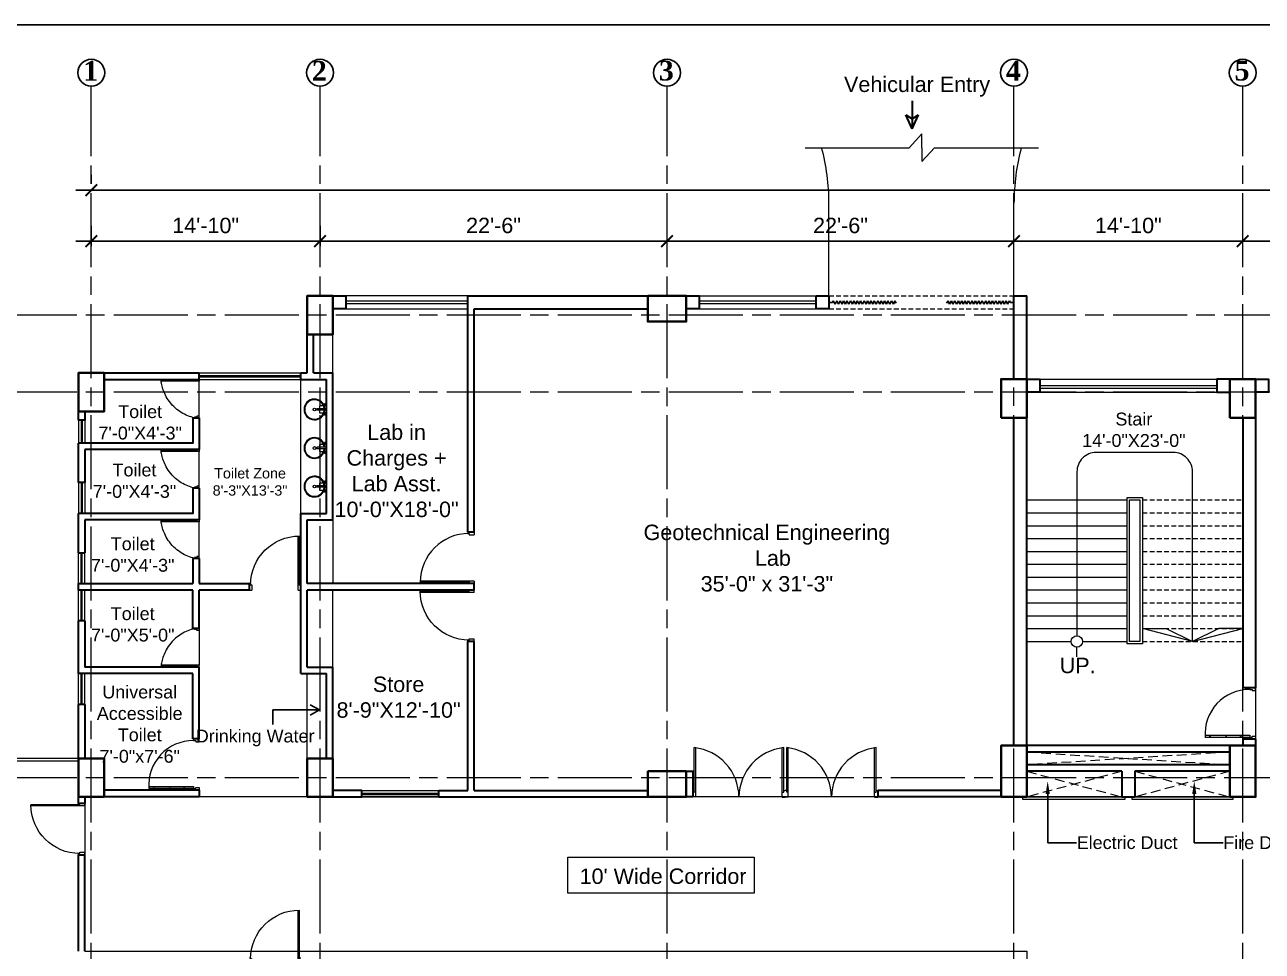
# Model space of a CAD drawing. Header units: inches. Extents: x -12 to 20935469, y -1604 to 24729220.
# Drawn here: x 20824002 to 20824965, y 24724026 to 24724746 of the extents above; entities that cross this region are included whole.
import ezdxf
from ezdxf import colors
from ezdxf.entities.mleader import LeaderData, LeaderLine
from ezdxf.math import Vec2, Vec3

# ---------------------------------------------------------------- set-up
doc = ezdxf.new("R2010")
doc.units = ezdxf.units.IN
doc.header["$LTSCALE"] = 0.03
doc.header["$MEASUREMENT"] = 0
doc.header["$PDMODE"] = 32
doc.header["$PDSIZE"] = 15
doc.linetypes.add('ACAD_ISO08W100', pattern=[36, 24, -3, 6, -3])
doc.linetypes.add('DASHED2', pattern=[0.375, 0.25, -0.125])
for name, color, linetype, lineweight in [('column', 1, 'Continuous', 40), ('Dim Line', 252, 'Continuous', 13), ('Door', 7, 'Continuous', 18), ('Dot', 253, 'Continuous', 0), ('Glass Line', 252, 'Continuous', 9), ('Grid Line', 252, 'Continuous', 18), ('Hatch', 253, 'Continuous', 15), ('Main Wall', 7, 'Continuous', 30), ('RAIL', 23, 'Continuous', 13), ('STAIR', 46, 'Continuous', 15), ('TOILET FIXTURE', 142, 'Continuous', 5), ('WALL', 7, 'Continuous', 30), ('wind.', 150, 'Continuous', 20)]:
    doc.layers.add(name, color=color, linetype=linetype, lineweight=lineweight)
doc.layers.add('TEXT', color=7, linetype='Continuous')
doc.styles.add('2', font='swisscl.ttf')
doc.styles.add('RomanS', font='arial.ttf', dxfattribs={"height": 12})
doc.styles.get("Standard").update_dxf_attribs({"font": 'timesbd.ttf'})
doc.dimstyles.new('Aec_Arch_I', dxfattribs={"dimscale": 96, "dimtxt": 12, "dimasz": 0.09375, "dimexe": 0.125, "dimexo": 0.125, "dimgap": 0.0625, "dimtad": 1, "dimdec": 0, "dimzin": 3, "dimdsep": 46, "dimlunit": 4, "dimtxsty": 'RomanS', "dimblk1": 'ARCHTICK', "dimblk2": 'ARCHTICK', "dimsah": 1, "dimcen": 0.09375, "dimdle": 0.125, "dimadec": 0, "dimazin": 0, "dimtfac": 0.75, "dimtdec": 0, "dimtmove": 2, "dimatfit": 3, "dimldrblk": 'ARCHTICK', "dimfxl": 1, "dimfrac": 1, "dimtolj": 1, "dimtzin": 0, "dimarcsym": 0})

# ---------------------------------------------------------------- blocks, each defined once
blk = doc.blocks.new('$D40')
at = {"layer": 'Door'}
for p, q in [((1, 4), (1, 42)), ((2, 0), (2, 41.99)), ((1, 5), (0, 5)), ((2, 0), (0, 0)), ((2, 4), (1, 4)), ((39, 4), (38, 4)), ((38, 4), (38, 0)), ((40, 0), (38, 0)), ((40, 5), (38.99, 5)), ((39, 5), (39, 4))]:
    blk.add_line(p, q, dxfattribs=at)
blk.add_arc((1, 4), 38, 0, 90, dxfattribs=at)
blk = doc.blocks.new('Door_45')
at = {"layer": 'Door'}
for p, q in [((1.5, 5), (1.5, 44)), ((3.5, 44), (3.5, 5)), ((1.5, 40), (2.2, 40)), ((2.2, 40), (2.2, 39.5)), ((2.2, 39.5), (2.7, 39.5)), ((2.7, 39.5), (2.7, 40)), ((2.7, 40), (3.5, 40)), ((1.5, 25.8), (2.2, 25.8)), ((2.2, 25.8), (2.2, 25.3)), ((2.2, 25.3), (2.7, 25.3)), ((2.7, 25.8), (3.5, 25.8)), ((2.7, 25.3), (2.7, 25.8)), ((1.5, 12.6), (2.2, 12.6)), ((2.2, 12.6), (2.2, 13.1)), ((2.2, 13.1), (2.7, 13.1)), ((2.7, 13.1), (2.7, 12.6)), ((2.7, 12.6), (3.5, 12.6)), ((0, 0), (0, 5)), ((0, 5), (1.5, 5)), ((3.5, 5), (1.5, 5)), ((1.5, 5), (1.5, 3)), ((1.5, 3), (2.5, 3)), ((2.5, 3), (2.5, 0)), ((42.5, 3), (42.5, 0)), ((43.5, 3), (42.5, 3)), ((45, 5), (43.5, 5)), ((43.5, 5), (43.5, 3)), ((45, 0), (45, 5)), ((2.5, 0), (0, 0)), ((42.5, 0), (45, 0))]:
    blk.add_line(p, q, dxfattribs=at)
blk.add_arc((4.7, 5.3), 38.8, 359.6233, 94.6685, dxfattribs=at)
blk = doc.blocks.new('sssss-flat-876')
at = {"layer": 'Door', "linetype": 'Continuous', "ltscale": 3}
blk.add_line((3666.52, 84027.2), (3666.52, 84055.74), dxfattribs=at)
at = {"layer": 'Door', "linetype": 'Continuous', "ltscale": 3, "extrusion": (-7.21527e-09, -3.35624e-18, 1), "elevation": 0}
for points in [[(3666.52, 84057.2), (3666.52, 84055.74), (3668.35, 84055.74), (3668.35, 84056.47), (3670.18, 84056.47), (3670.18, 84057.2)], [(3668.35, 84055.74), (3696.16, 84055.74), (3696.16, 84056.47), (3668.35, 84056.47)]]:
    blk.add_lwpolyline(points, close=True, dxfattribs=at)
at = {"layer": 'Door', "linetype": 'Continuous', "ltscale": 3, "flags": 128}
blk.add_lwpolyline([(3670.18, 84027.2, 0.04096), (3675.47, 84028.9, 0.082496), (3684.93, 84034.78, 0.052187), (3689.72, 84039.97, 0.043988), (3692.86, 84045.05, 0.036571), (3694.75, 84049.63, 0.034751), (3695.92, 84054.2, 0.011435), (3696.16, 84055.74)], format="xyb", dxfattribs=at)
at = {"layer": 'Door', "linetype": 'Continuous', "ltscale": 3}
blk.add_lwpolyline([(3666.52, 84027.2), (3666.52, 84028.66), (3668.35, 84028.66), (3668.35, 84027.93), (3670.18, 84027.93), (3670.18, 84027.2)], close=True, dxfattribs=at)
blk = doc.blocks.new('7-flat-72')
at = {"layer": 'Glass Line', "color": 8, "ltscale": 20}
for p, q in [((-64478.71, 376960.49), (-64480.33, 376960.49)), ((-64480.33, 376959.52), (-64480.33, 376960.49)), ((-64480.28, 376959.52), (-64480.28, 376960.49)), ((-64480.15, 376959.52), (-64480.15, 376960.49)), ((-64479.92, 376959.52), (-64479.92, 376960.49)), ((-64479.52, 376959.52), (-64479.52, 376960.49)), ((-64479.13, 376959.52), (-64479.13, 376960.49)), ((-64478.9, 376959.52), (-64478.9, 376960.49)), ((-64478.77, 376959.52), (-64478.77, 376960.49)), ((-64478.71, 376959.52), (-64478.71, 376960.49)), ((-64476.55, 376959.41), (-64476.55, 376966.61)), ((-64475.47, 376966.61), (-64476.55, 376966.61)), ((-64475.47, 376959.41), (-64475.47, 376966.61)), ((-64473.31, 376960.49), (-64471.69, 376960.49)), ((-64473.31, 376959.52), (-64473.31, 376960.49)), ((-64473.26, 376959.52), (-64473.26, 376960.49)), ((-64473.13, 376959.52), (-64473.13, 376960.49)), ((-64472.9, 376959.52), (-64472.9, 376960.49)), ((-64472.5, 376959.52), (-64472.5, 376960.49)), ((-64472.11, 376959.52), (-64472.11, 376960.49)), ((-64471.88, 376959.52), (-64471.88, 376960.49)), ((-64471.75, 376959.52), (-64471.75, 376960.49)), ((-64471.69, 376959.52), (-64471.69, 376960.49)), ((-64478.71, 376959.52), (-64480.33, 376959.52)), ((-64480.33, 376959.05), (-64480.33, 376959.41)), ((-64478.71, 376959.41), (-64480.33, 376959.41)), ((-64478.71, 376959.05), (-64480.33, 376959.05)), ((-64480.15, 376959.41), (-64480.15, 376959.52)), ((-64478.89, 376959.41), (-64478.89, 376959.52)), ((-64478.71, 376959.05), (-64478.71, 376959.41)), ((-64475.11, 376959.41), (-64476.91, 376959.41)), ((-64476.91, 376959.05), (-64476.91, 376959.41)), ((-64475.11, 376959.05), (-64476.91, 376959.05)), ((-64475.11, 376959.05), (-64475.11, 376959.41)), ((-64473.31, 376959.52), (-64471.69, 376959.52)), ((-64473.31, 376959.05), (-64473.31, 376959.41)), ((-64473.31, 376959.41), (-64471.69, 376959.41)), ((-64473.31, 376959.05), (-64471.69, 376959.05)), ((-64473.13, 376959.41), (-64473.13, 376959.52)), ((-64471.87, 376959.41), (-64471.87, 376959.52)), ((-64471.69, 376959.05), (-64471.69, 376959.41))]:
    blk.add_line(p, q, dxfattribs=at)
blk.add_circle((-64476.02, 376968.4, 0), 1.08, dxfattribs=at)
for radius, start, end in [(8.1, 273.83345, 266.18834), (7.55, 274.11503, 265.90676)]:
    blk.add_arc((-64476.02, 376968.4, 0), radius, start, end, dxfattribs=at)
blk = doc.blocks.new('SFSFSFS-flat-72')
at = {"layer": 'TOILET FIXTURE', "ltscale": 0.2}
blk.add_lwpolyline([(-3918.47, -3608.1), (-3918.47, -3602.7), (-3923.87, -3602.7), (-3923.87, -3608.1)], close=True, dxfattribs=at)
at = {"layer": 'TOILET FIXTURE', "ltscale": 20}
blk.add_blockref('7-flat-72', (60554.84, -380567.16), dxfattribs=at)
blk = doc.blocks.new('_ArchTick')
at = {"color": 0, "linetype": 'ByBlock', "lineweight": 35, "const_width": 0.15}
blk.add_lwpolyline([(-0.5, -0.5), (0.5, 0.5)], dxfattribs=at)
blk = doc.blocks.new('*D14')
at = {"layer": 'Defpoints', "color": 0, "transparency": 16777216}
for p in [(20831126.28, 24724578.17), (20830948.31, 24724562.27), (20831126.28, 24724562.27)]:
    blk.add_point(p, dxfattribs=at)
at = {"layer": 'Dim Line', "color": 0, "lineweight": -2, "transparency": 16777216}
for p, q in [((20830948.31, 24724574.27), (20830948.31, 24724590.17)), ((20831126.28, 24724574.27), (20831126.28, 24724590.17)), ((20830936.31, 24724578.17), (20831138.28, 24724578.17))]:
    blk.add_line(p, q, dxfattribs=at)
at = {"layer": 'Dim Line', "color": 0, "lineweight": -2, "transparency": 16777216, "xscale": 9, "yscale": 9, "zscale": 9, "rotation": 180}
blk.add_blockref('_ArchTick', (20830948.31, 24724578.17), dxfattribs=at)
at = {"layer": 'Dim Line', "color": 0, "lineweight": -2, "transparency": 16777216, "xscale": 9, "yscale": 9, "zscale": 9}
blk.add_blockref('_ArchTick', (20831126.28, 24724578.17), dxfattribs=at)
at = {"layer": 'Dim Line', "color": 0, "transparency": 16777216, "insert": (20831037.29, 24724590.29), "char_height": 12, "attachment_point": 5, "style": 'RomanS'}
blk.add_mtext('\\A1;14\'-10"', dxfattribs=at)
blk = doc.blocks.new('*D7')
at = {"layer": 'Defpoints', "color": 0, "transparency": 16777216}
for p in [(20831396.28, 24724578.17), (20831396.28, 24724578.17), (20831126.28, 24724562.27)]:
    blk.add_point(p, dxfattribs=at)
at = {"layer": 'Dim Line', "color": 0, "lineweight": -2, "transparency": 16777216}
for p, q in [((20831126.28, 24724574.27), (20831126.28, 24724590.17)), ((20831114.28, 24724578.17), (20831408.28, 24724578.17))]:
    blk.add_line(p, q, dxfattribs=at)
at = {"layer": 'Dim Line', "color": 0, "lineweight": -2, "transparency": 16777216, "xscale": 9, "yscale": 9, "zscale": 9, "rotation": 180}
blk.add_blockref('_ArchTick', (20831126.28, 24724578.17), dxfattribs=at)
at = {"layer": 'Dim Line', "color": 0, "lineweight": -2, "transparency": 16777216, "xscale": 9, "yscale": 9, "zscale": 9}
blk.add_blockref('_ArchTick', (20831396.28, 24724578.17), dxfattribs=at)
at = {"layer": 'Dim Line', "color": 0, "transparency": 16777216, "insert": (20831261.28, 24724590.29), "char_height": 12, "attachment_point": 5, "style": 'RomanS'}
blk.add_mtext('\\A1;22\'-6"', dxfattribs=at)
blk = doc.blocks.new('*D8')
at = {"layer": 'Defpoints', "color": 0, "transparency": 16777216}
for p in [(20831396.28, 24724578.17), (20831666.28, 24724578.17), (20831666.28, 24724578.17)]:
    blk.add_point(p, dxfattribs=at)
at = {"layer": 'Dim Line', "color": 0, "lineweight": -2, "transparency": 16777216}
blk.add_line((20831384.28, 24724578.17), (20831678.28, 24724578.17), dxfattribs=at)
at = {"layer": 'Dim Line', "color": 0, "lineweight": -2, "transparency": 16777216, "xscale": 9, "yscale": 9, "zscale": 9, "rotation": 180}
blk.add_blockref('_ArchTick', (20831396.28, 24724578.17), dxfattribs=at)
at = {"layer": 'Dim Line', "color": 0, "lineweight": -2, "transparency": 16777216, "xscale": 9, "yscale": 9, "zscale": 9}
blk.add_blockref('_ArchTick', (20831666.28, 24724578.17), dxfattribs=at)
at = {"layer": 'Dim Line', "color": 0, "transparency": 16777216, "insert": (20831531.28, 24724590.29), "char_height": 12, "attachment_point": 5, "style": 'RomanS'}
blk.add_mtext('\\A1;22\'-6"', dxfattribs=at)
blk = doc.blocks.new('*D9')
at = {"layer": 'Defpoints', "color": 0, "transparency": 16777216}
for p in [(20831666.28, 24724578.17), (20831844.25, 24724578.17), (20831844.25, 24724578.17)]:
    blk.add_point(p, dxfattribs=at)
at = {"layer": 'Dim Line', "color": 0, "lineweight": -2, "transparency": 16777216}
blk.add_line((20831654.28, 24724578.17), (20831856.25, 24724578.17), dxfattribs=at)
at = {"layer": 'Dim Line', "color": 0, "lineweight": -2, "transparency": 16777216, "xscale": 9, "yscale": 9, "zscale": 9, "rotation": 180}
blk.add_blockref('_ArchTick', (20831666.28, 24724578.17), dxfattribs=at)
at = {"layer": 'Dim Line', "color": 0, "lineweight": -2, "transparency": 16777216, "xscale": 9, "yscale": 9, "zscale": 9}
blk.add_blockref('_ArchTick', (20831844.25, 24724578.17), dxfattribs=at)
at = {"layer": 'Dim Line', "color": 0, "transparency": 16777216, "insert": (20831755.26, 24724590.29), "char_height": 12, "attachment_point": 5, "style": 'RomanS'}
blk.add_mtext('\\A1;14\'-10"', dxfattribs=at)
blk = doc.blocks.new('*D21')
at = {"layer": 'Defpoints', "color": 0, "transparency": 16777216}
for p in [(20831844.25, 24724578.17), (20832040.78, 24724578.17), (20832040.78, 24724578.17)]:
    blk.add_point(p, dxfattribs=at)
at = {"layer": 'Dim Line', "color": 0, "lineweight": -2, "transparency": 16777216}
for p, q in [((20831832.25, 24724578.17), (20832052.78, 24724578.17)), ((20831844.25, 24724566.17), (20831844.25, 24724566.17)), ((20832040.78, 24724566.17), (20832040.78, 24724566.17))]:
    blk.add_line(p, q, dxfattribs=at)
at = {"layer": 'Dim Line', "color": 0, "lineweight": -2, "transparency": 16777216, "xscale": 9, "yscale": 9, "zscale": 9, "rotation": 180}
blk.add_blockref('_ArchTick', (20831844.25, 24724578.17), dxfattribs=at)
at = {"layer": 'Dim Line', "color": 0, "lineweight": -2, "transparency": 16777216, "xscale": 9, "yscale": 9, "zscale": 9}
blk.add_blockref('_ArchTick', (20832040.78, 24724578.17), dxfattribs=at)
at = {"layer": 'Dim Line', "color": 0, "transparency": 16777216, "insert": (20831942.51, 24724590.29), "char_height": 12, "attachment_point": 5, "style": 'RomanS'}
blk.add_mtext('\\A1;16\'-5"', dxfattribs=at)
blk = doc.blocks.new('*D13')
at = {"layer": 'Defpoints', "color": 0, "transparency": 16777216}
for p in [(20832951.75, 24724617.81), (20830948.31, 24724610.75), (20832951.75, 24724610.75)]:
    blk.add_point(p, dxfattribs=at)
at = {"layer": 'Dim Line', "color": 0, "lineweight": -2, "transparency": 16777216}
for p, q in [((20830948.31, 24724622.75), (20830948.31, 24724629.81)), ((20832951.75, 24724622.75), (20832951.75, 24724629.81)), ((20830936.31, 24724617.81), (20832963.75, 24724617.81))]:
    blk.add_line(p, q, dxfattribs=at)
at = {"layer": 'Dim Line', "color": 0, "lineweight": -2, "transparency": 16777216, "xscale": 9, "yscale": 9, "zscale": 9, "rotation": 180}
blk.add_blockref('_ArchTick', (20830948.31, 24724617.81), dxfattribs=at)
at = {"layer": 'Dim Line', "color": 0, "lineweight": -2, "transparency": 16777216, "xscale": 9, "yscale": 9, "zscale": 9}
blk.add_blockref('_ArchTick', (20832951.75, 24724617.81), dxfattribs=at)
at = {"layer": 'Dim Line', "color": 0, "transparency": 16777216, "insert": (20831950.03, 24724629.94), "char_height": 12, "attachment_point": 5, "style": 'RomanS'}
blk.add_mtext('\\A1;166\'-11"', dxfattribs=at)
blk = doc.blocks.new('fff')
at = {"layer": 'Grid Line', "color": 252, "linetype": 'ACAD_ISO08W100', "lineweight": 9, "ltscale": 80, "true_color": 0x939598}
for p, q in [((20830948.31, 24723521.1), (20830948.31, 24724698.78)), ((20831126.28, 24723521.11), (20831126.28, 24724698.79)), ((20831396.28, 24723521.11), (20831396.28, 24724698.79)), ((20831666.28, 24723521.12), (20831666.28, 24724698.8)), ((20831844.25, 24723521.1), (20831844.25, 24724698.78)), ((20833096.95, 24724520.61), (20830726.15, 24724520.61)), ((20833096.95, 24724460.62), (20830726.15, 24724460.62)), ((20833096.95, 24724160.75), (20830726.15, 24724160.75))]:
    blk.add_line(p, q, dxfattribs=at)
at = {"layer": 'Dim Line'}
for base, p1, p2, picture, middle in [((20832951.75, 24724617.81), (20830948.31, 24724610.75), (20832951.75, 24724610.75), '*D13', (20831950.03, 24724629.94)), ((20831126.28, 24724578.17), (20830948.31, 24724562.27), (20831126.28, 24724562.27), '*D14', (20831037.29, 24724590.29)), ((20831396.28, 24724578.17), (20831126.28, 24724562.27), (20831396.28, 24724578.17), '*D7', (20831261.28, 24724590.29)), ((20831666.28, 24724578.17), (20831396.28, 24724578.17), (20831666.28, 24724578.17), '*D8', (20831531.28, 24724590.29)), ((20831844.25, 24724578.17), (20831666.28, 24724578.17), (20831844.25, 24724578.17), '*D9', (20831755.26, 24724590.29)), ((20832040.78, 24724578.17), (20831844.25, 24724578.17), (20832040.78, 24724578.17), '*D21', (20831942.51, 24724590.29))]:
    dim = blk.add_linear_dim(base=base, p1=p1, p2=p2, dimstyle='Aec_Arch_I', dxfattribs=at)
    dim.commit()
    dim.dimension.update_dxf_attribs({"geometry": picture, "text_midpoint": middle})

msp = doc.modelspace()

# ---------------------------------------------------------------- linework, layer by layer
for p, q in [((20824617.87, 24724535.62), (20824617.87, 24724525.62)), ((20824627.87, 24724535.62), (20824627.87, 24724525.62)), ((20824231.47, 24724213.46), (20824195.24, 24724213.46)), ((20824195.24, 24724213.46), (20824195.24, 24724202.22)), ((20824231.47, 24724213.46), (20824224.17, 24724217.5)), ((20824231.47, 24724213.46), (20824224.17, 24724209.43)), ((20824132.87, 24724150.93), (20824137.87, 24724150.93))]:
    msp.add_line(p, q)
at = {"ltscale": 0.5}
for p, q in [((20824627.87, 24724530.33), (20824630.61, 24724530.33)), ((20824630.61, 24724530.33), (20824631.27, 24724531.77)), ((20824631.27, 24724531.77), (20824632.79, 24724529.26)), ((20824632.79, 24724529.26), (20824633.93, 24724531.77)), ((20824633.93, 24724531.77), (20824635.45, 24724529.26)), ((20824635.45, 24724529.26), (20824636.59, 24724531.77)), ((20824636.59, 24724531.77), (20824638.11, 24724529.26)), ((20824638.11, 24724529.26), (20824639.25, 24724531.77)), ((20824639.25, 24724531.77), (20824640.77, 24724529.26)), ((20824640.77, 24724529.26), (20824641.91, 24724531.77)), ((20824641.91, 24724531.77), (20824643.43, 24724529.26)), ((20824643.43, 24724529.26), (20824644.57, 24724531.77)), ((20824644.57, 24724531.77), (20824646.09, 24724529.26)), ((20824646.09, 24724529.26), (20824647.23, 24724531.77)), ((20824647.23, 24724531.77), (20824648.74, 24724529.26)), ((20824648.74, 24724529.26), (20824649.89, 24724531.77)), ((20824649.89, 24724531.77), (20824651.4, 24724529.26)), ((20824651.4, 24724529.26), (20824652.55, 24724531.77)), ((20824652.55, 24724531.77), (20824654.06, 24724529.26)), ((20824654.06, 24724529.26), (20824655.21, 24724531.77)), ((20824655.21, 24724531.77), (20824656.72, 24724529.26)), ((20824656.72, 24724529.26), (20824657.87, 24724531.77)), ((20824657.87, 24724531.77), (20824659.38, 24724529.26)), ((20824659.38, 24724529.26), (20824660.53, 24724531.77)), ((20824660.53, 24724531.77), (20824662.04, 24724529.26)), ((20824662.04, 24724529.26), (20824663.18, 24724531.77)), ((20824663.18, 24724531.77), (20824664.7, 24724529.26)), ((20824664.7, 24724529.26), (20824665.84, 24724531.77)), ((20824665.84, 24724531.77), (20824667.36, 24724529.26)), ((20824667.36, 24724529.26), (20824668.5, 24724531.77)), ((20824668.5, 24724531.77), (20824670.02, 24724529.26)), ((20824670.02, 24724529.26), (20824671.16, 24724531.77)), ((20824671.16, 24724531.77), (20824672.68, 24724529.26)), ((20824672.68, 24724529.26), (20824673.82, 24724531.77)), ((20824673.82, 24724531.77), (20824675.34, 24724529.26)), ((20824675.34, 24724529.26), (20824676.48, 24724531.77)), ((20824676.48, 24724531.77), (20824678, 24724529.26)), ((20824678, 24724529.26), (20824679.14, 24724531.77)), ((20824679.14, 24724531.77), (20824680.27, 24724529.9)), ((20824720.6, 24724531.77), (20824719.47, 24724529.9)), ((20824721.74, 24724529.26), (20824720.6, 24724531.77)), ((20824723.26, 24724531.77), (20824721.74, 24724529.26)), ((20824724.4, 24724529.26), (20824723.26, 24724531.77)), ((20824725.92, 24724531.77), (20824724.4, 24724529.26)), ((20824727.06, 24724529.26), (20824725.92, 24724531.77)), ((20824728.58, 24724531.77), (20824727.06, 24724529.26)), ((20824729.72, 24724529.26), (20824728.58, 24724531.77)), ((20824731.23, 24724531.77), (20824729.72, 24724529.26)), ((20824732.38, 24724529.26), (20824731.23, 24724531.77)), ((20824733.89, 24724531.77), (20824732.38, 24724529.26)), ((20824735.04, 24724529.26), (20824733.89, 24724531.77)), ((20824736.55, 24724531.77), (20824735.04, 24724529.26)), ((20824737.7, 24724529.26), (20824736.55, 24724531.77)), ((20824739.21, 24724531.77), (20824737.7, 24724529.26)), ((20824740.36, 24724529.26), (20824739.21, 24724531.77)), ((20824741.87, 24724531.77), (20824740.36, 24724529.26)), ((20824743.01, 24724529.26), (20824741.87, 24724531.77)), ((20824744.53, 24724531.77), (20824743.01, 24724529.26)), ((20824745.67, 24724529.26), (20824744.53, 24724531.77)), ((20824747.19, 24724531.77), (20824745.67, 24724529.26)), ((20824748.33, 24724529.26), (20824747.19, 24724531.77)), ((20824749.85, 24724531.77), (20824748.33, 24724529.26)), ((20824750.99, 24724529.26), (20824749.85, 24724531.77)), ((20824752.51, 24724531.77), (20824750.99, 24724529.26)), ((20824753.65, 24724529.26), (20824752.51, 24724531.77)), ((20824755.17, 24724531.77), (20824753.65, 24724529.26)), ((20824756.31, 24724529.26), (20824755.17, 24724531.77)), ((20824757.83, 24724531.77), (20824756.31, 24724529.26)), ((20824758.97, 24724529.26), (20824757.83, 24724531.77)), ((20824760.49, 24724531.77), (20824758.97, 24724529.26)), ((20824761.63, 24724529.26), (20824760.49, 24724531.77)), ((20824763.15, 24724531.77), (20824761.63, 24724529.26)), ((20824764.29, 24724529.26), (20824763.15, 24724531.77)), ((20824765.81, 24724531.77), (20824764.29, 24724529.26)), ((20824766.95, 24724529.26), (20824765.81, 24724531.77)), ((20824768.47, 24724531.77), (20824766.95, 24724529.26)), ((20824769.12, 24724530.33), (20824768.47, 24724531.77)), ((20824771.87, 24724530.33), (20824769.12, 24724530.33))]:
    msp.add_line(p, q, dxfattribs=at)
at = {"color": 252, "lineweight": 5}
for p, q in [((20824216.87, 24724366.39), (20824216.87, 24724470.62)), ((20824221.87, 24724175.73), (20824221.87, 24724241.77))]:
    msp.add_line(p, q, dxfattribs=at)
at = {"layer": 'column', "lineweight": 40, "ltscale": 20}
for points in [[(20824241.87, 24724535.62), (20824221.87, 24724535.62), (20824221.87, 24724505.62), (20824241.87, 24724505.62)], [(20824486.87, 24724535.62), (20824486.87, 24724515.62), (20824516.87, 24724515.62), (20824516.87, 24724535.62)], [(20824063.9, 24724475.62), (20824043.9, 24724475.62), (20824043.9, 24724445.62), (20824063.9, 24724445.62)], [(20824761.87, 24724440.79), (20824781.87, 24724440.79), (20824781.87, 24724470.79), (20824761.87, 24724470.79)], [(20824939.84, 24724440.79), (20824959.84, 24724440.79), (20824959.84, 24724470.79), (20824939.84, 24724470.79)], [(20824761.87, 24724145.75), (20824781.87, 24724145.75), (20824781.87, 24724185.75), (20824761.87, 24724185.75)], [(20824939.84, 24724145.75), (20824959.84, 24724145.75), (20824959.84, 24724185.75), (20824939.84, 24724185.75)], [(20824063.9, 24724175.75), (20824043.9, 24724175.75), (20824043.9, 24724145.75), (20824063.9, 24724145.75)], [(20824241.87, 24724175.73), (20824221.87, 24724175.73), (20824221.87, 24724145.75), (20824241.87, 24724145.75)], [(20824486.88, 24724165.75), (20824486.88, 24724145.75), (20824516.86, 24724145.75), (20824516.86, 24724165.75)]]:
    msp.add_lwpolyline(points, close=True, dxfattribs=at)
at = {"layer": 'Defpoints'}
msp.add_lwpolyline([(20823799.37, 24724746.49), (20826238.23, 24724746.49), (20826238.23, 24723287.97), (20823799.37, 24723287.97)], close=True, dxfattribs=at)
at = {"layer": 'Door'}
for p, q in [((20824523.06, 24724149.55), (20824523.06, 24724184.15)), ((20824524.26, 24724145.75), (20824524.26, 24724184.12)), ((20824591.46, 24724145.74), (20824591.46, 24724184.12)), ((20824592.66, 24724149.55), (20824592.66, 24724184.14)), ((20824595.06, 24724149.55), (20824595.06, 24724184.14)), ((20824596.26, 24724145.74), (20824596.26, 24724184.12)), ((20824663.46, 24724145.74), (20824663.46, 24724184.12)), ((20824664.66, 24724149.55), (20824664.66, 24724184.14)), ((20824523.06, 24724150.75), (20824521.86, 24724150.75)), ((20824524.26, 24724145.75), (20824521.86, 24724145.75)), ((20824524.26, 24724149.55), (20824523.06, 24724149.55)), ((20824591.46, 24724149.55), (20824592.66, 24724149.55)), ((20824591.46, 24724145.74), (20824593.86, 24724145.74)), ((20824592.66, 24724150.75), (20824593.86, 24724150.75)), ((20824595.06, 24724150.75), (20824593.86, 24724150.75)), ((20824596.26, 24724145.74), (20824593.86, 24724145.74)), ((20824596.26, 24724149.55), (20824595.06, 24724149.55)), ((20824663.46, 24724149.55), (20824664.66, 24724149.55)), ((20824663.46, 24724145.74), (20824665.86, 24724145.74)), ((20824664.66, 24724150.75), (20824665.86, 24724150.75))]:
    msp.add_line(p, q, dxfattribs=at)
for centre, start, end in [((20824518.83, 24724145.34), 0.58936, 83.77699), ((20824596.89, 24724145.34), 96.22047, 179.4081), ((20824590.83, 24724145.34), 0.58936, 83.77699), ((20824668.89, 24724145.34), 96.22047, 179.4081)]:
    msp.add_arc(centre, 39.03, start, end, dxfattribs=at)
at = {"layer": 'Dot', "color": 0, "linetype": 'DASHED2', "lineweight": 20, "ltscale": 500}
for p, q in [((20824627.87, 24724535.62), (20824771.87, 24724535.62)), ((20824627.87, 24724525.62), (20824771.87, 24724525.62))]:
    msp.add_line(p, q, dxfattribs=at)
at = {"layer": 'Dot', "linetype": 'DASHED2', "lineweight": 0, "ltscale": 1000}
for p, q in [((20824781.87, 24724180.75), (20824939.84, 24724170.75)), ((20824939.84, 24724180.75), (20824781.87, 24724170.75)), ((20824855.86, 24724165.75), (20824781.87, 24724145.75)), ((20824781.87, 24724165.75), (20824855.86, 24724145.75)), ((20824865.86, 24724165.75), (20824939.84, 24724145.75)), ((20824939.84, 24724165.75), (20824865.86, 24724145.75))]:
    msp.add_line(p, q, dxfattribs=at)
at = {"layer": 'Hatch'}
for p, q in [((20824690.39, 24724650.87), (20824700.2, 24724661.69)), ((20824700.2, 24724650.87), (20824700.2, 24724661.69)), ((20824609.36, 24724650.87), (20824690.39, 24724650.87)), ((20824700.2, 24724650.87), (20824700.2, 24724640.05)), ((20824710.02, 24724650.87), (20824700.2, 24724640.05)), ((20824710.02, 24724650.87), (20824791.04, 24724650.87)), ((20824627.87, 24724535.62), (20824627.87, 24724607.62)), ((20824771.87, 24724535.62), (20824771.87, 24724607.62))]:
    msp.add_line(p, q, dxfattribs=at)
at = {"layer": 'Hatch', "lineweight": 5}
for p, q in [((20824241.87, 24724475.62), (20824241.87, 24724505.6)), ((20824241.87, 24724361.39), (20824241.87, 24724311.77)), ((20824241.87, 24724246.77), (20824241.87, 24724306.77))]:
    msp.add_line(p, q, dxfattribs=at)
msp.add_lwpolyline([(20825889.37, 24724145.75), (20825139.37, 24724145.77), (20825129.37, 24724460.79), (20824959.84, 24724460.62), (20824959.84, 24724145.75), (20824048.9, 24724145.75), (20824048.9, 24724025.75), (20824781.87, 24724025.75), (20824781.87, 24723905.75), (20824871.12, 24723905.75), (20824871.62, 24723905.75), (20824871.62, 24723932.75, -0.379803), (20824900.62, 24723900.75, -0.379803), (20824929.62, 24723932.75, 0.786317), (20824932.62, 24723932.62, -0.370965), (20824960.62, 24723900.75, -0.379803), (20824989.62, 24723932.75), (20824991.62, 24723932.75, -0.443301), (20825020.62, 24723900.75, -0.379803), (20825049.62, 24723932.75), (20825049.62, 24723905.75), (20825139.37, 24723905.75), (20825139.37, 24724025.75), (20826062.34, 24724025.75)], format="xyb", dxfattribs=at)
at = {"layer": 'Hatch', "lineweight": 0}
msp.add_lwpolyline([(20824424.66, 24724098.86), (20824569.78, 24724098.86), (20824569.78, 24724070.87), (20824424.66, 24724070.87)], close=True, dxfattribs=at)
at = {"layer": 'Hatch'}
for centre, start, end in [((20824459.87, 24724607.62), 0, 14.91869), ((20824939.87, 24724607.62), 165.08131, 180)]:
    msp.add_arc(centre, 168, start, end, dxfattribs=at)
at = {"layer": 'Main Wall', "lineweight": 30}
for p, q in [((20824692.6, 24724687.19), (20824692.6, 24724665.62)), ((20824692.6, 24724665.62), (20824687.67, 24724676.41)), ((20824687.67, 24724676.41), (20824692.6, 24724673.36)), ((20824692.6, 24724665.62), (20824697.53, 24724676.41)), ((20824692.6, 24724673.36), (20824697.53, 24724676.41)), ((20824346.87, 24724351.77), (20824346.87, 24724535.62)), ((20824346.87, 24724535.62), (20824486.87, 24724535.62)), ((20824771.87, 24724535.62), (20824781.87, 24724535.62)), ((20824771.87, 24724470.79), (20824771.87, 24724535.62)), ((20824781.87, 24724470.79), (20824781.87, 24724535.62)), ((20824351.87, 24724351.77), (20824351.87, 24724525.6)), ((20824351.87, 24724525.6), (20824486.87, 24724525.6)), ((20824221.87, 24724475.62), (20824221.87, 24724505.62)), ((20824226.87, 24724475.62), (20824226.87, 24724505.62)), ((20824063.9, 24724475.62), (20824137.87, 24724475.62)), ((20824063.9, 24724470.62), (20824137.87, 24724470.62)), ((20824137.87, 24724470.62), (20824137.87, 24724475.62)), ((20824216.87, 24724475.62), (20824221.87, 24724475.62)), ((20824216.87, 24724470.62), (20824216.87, 24724475.62)), ((20824216.87, 24724470.62), (20824236.87, 24724470.62)), ((20824226.87, 24724475.62), (20824241.87, 24724475.62)), ((20824236.87, 24724366.39), (20824236.87, 24724470.62)), ((20824241.87, 24724361.39), (20824241.87, 24724475.62)), ((20824781.87, 24724185.75), (20824781.87, 24724460.79)), ((20824043.9, 24724439), (20824043.9, 24724445.62)), ((20824132.87, 24724440.62), (20824137.87, 24724440.62)), ((20824771.87, 24724185.75), (20824771.87, 24724440.79)), ((20824949.84, 24724440.79), (20824949.84, 24724230.75)), ((20824959.84, 24724440.79), (20824959.84, 24724230.75)), ((20824043.9, 24724390.39), (20824043.9, 24724421)), ((20824137.87, 24724416), (20824048.9, 24724416)), ((20824137.87, 24724386), (20824132.87, 24724386)), ((20824043.9, 24724335.77), (20824043.9, 24724366.39)), ((20824216.87, 24724311.77), (20824216.87, 24724366.39)), ((20824216.87, 24724366.39), (20824236.87, 24724366.39)), ((20824137.87, 24724361.39), (20824048.9, 24724361.39)), ((20824048.9, 24724361.39), (20824048.9, 24724335.77)), ((20824221.87, 24724311.77), (20824221.87, 24724361.39)), ((20824221.87, 24724361.39), (20824241.87, 24724361.39)), ((20824351.87, 24724351.77), (20824346.87, 24724351.77)), ((20824043.9, 24724335.77), (20824048.9, 24724335.77)), ((20824137.87, 24724331.39), (20824132.87, 24724331.39)), ((20824043.9, 24724311.77), (20824132.87, 24724311.77)), ((20824043.9, 24724306.77), (20824043.9, 24724311.77)), ((20824132.87, 24724306.77), (20824043.9, 24724306.77)), ((20824132.87, 24724276.77), (20824132.87, 24724306.77)), ((20824137.87, 24724276.77), (20824137.87, 24724306.77)), ((20824176.87, 24724306.77), (20824137.87, 24724306.77)), ((20824176.87, 24724306.77), (20824176.87, 24724311.77)), ((20824216.87, 24724241.77), (20824216.87, 24724311.77)), ((20824351.87, 24724311.77), (20824221.87, 24724311.77)), ((20824351.87, 24724306.77), (20824221.87, 24724306.77)), ((20824221.87, 24724246.77), (20824221.87, 24724306.77)), ((20824351.87, 24724306.77), (20824351.87, 24724311.77)), ((20824048.9, 24724282.77), (20824043.9, 24724282.77)), ((20824043.9, 24724241.77), (20824043.9, 24724282.77)), ((20824048.9, 24724282.77), (20824048.9, 24724246.77)), ((20824137.87, 24724276.77), (20824132.87, 24724276.77)), ((20824346.87, 24724150.75), (20824346.87, 24724266.77)), ((20824351.87, 24724266.77), (20824346.87, 24724266.77)), ((20824351.87, 24724150.75), (20824351.87, 24724266.77)), ((20824132.87, 24724241.77), (20824043.9, 24724241.77)), ((20824137.87, 24724246.77), (20824048.9, 24724246.77)), ((20824132.87, 24724190.93), (20824132.87, 24724241.77)), ((20824137.87, 24724190.93), (20824137.87, 24724246.77)), ((20824216.87, 24724241.77), (20824236.87, 24724241.77)), ((20824221.87, 24724246.77), (20824241.87, 24724246.77)), ((20824236.87, 24724175.75), (20824236.87, 24724241.77)), ((20824241.87, 24724175.75), (20824241.87, 24724246.77)), ((20824959.84, 24724230.75), (20824949.84, 24724230.75)), ((20824043.9, 24724175.75), (20824043.9, 24724217.77)), ((20824048.9, 24724217.77), (20824043.9, 24724217.77)), ((20824048.9, 24724217.77), (20824048.9, 24724175.75)), ((20824137.87, 24724190.93), (20824132.87, 24724190.93)), ((20824949.84, 24724190.75), (20824949.84, 24724185.75)), ((20824959.84, 24724190.75), (20824949.84, 24724190.75)), ((20824959.84, 24724190.75), (20824959.84, 24724185.75)), ((20824939.84, 24724185.75), (20824781.87, 24724185.75)), ((20824939.84, 24724180.75), (20824781.87, 24724180.75)), ((20824939.84, 24724170.75), (20824781.87, 24724170.75)), ((20824855.86, 24724165.75), (20824781.87, 24724165.75)), ((20824855.86, 24724165.75), (20824855.86, 24724145.75)), ((20824939.84, 24724165.75), (20824865.86, 24724165.75)), ((20824865.86, 24724165.75), (20824865.86, 24724145.75)), ((20824137.87, 24724150.93), (20824063.9, 24724150.93)), ((20824137.87, 24724145.9), (20824063.9, 24724145.9)), ((20824137.87, 24724150.93), (20824137.87, 24724145.9)), ((20824324.37, 24724150.75), (20824346.87, 24724150.75)), ((20824324.37, 24724145.75), (20824324.37, 24724150.75)), ((20824324.37, 24724145.75), (20824486.88, 24724145.75)), ((20824351.87, 24724150.75), (20824486.88, 24724150.75)), ((20824761.87, 24724150.75), (20824665.86, 24724150.75)), ((20824665.86, 24724150.75), (20824665.86, 24724145.75)), ((20824761.87, 24724145.75), (20824665.86, 24724145.75)), ((20824855.86, 24724145.75), (20824865.86, 24724145.75)), ((20824043.9, 24724025.75), (20824043.9, 24724100.75)), ((20824043.9, 24724100.75), (20824048.9, 24724100.75)), ((20824048.9, 24724025.75), (20824048.9, 24724100.75))]:
    msp.add_line(p, q, dxfattribs=at)
for points in [[(20824241.87, 24724535.62), (20824251.87, 24724535.62), (20824251.87, 24724525.58), (20824241.87, 24724525.58)], [(20824516.87, 24724535.62), (20824526.87, 24724535.62), (20824526.87, 24724525.59), (20824516.87, 24724525.58)], [(20824781.87, 24724470.79), (20824791.87, 24724470.79), (20824791.87, 24724460.79), (20824781.87, 24724460.79)], [(20824939.84, 24724470.79), (20824929.84, 24724470.79), (20824929.84, 24724460.79), (20824939.84, 24724460.79)], [(20824959.84, 24724470.79), (20824969.84, 24724470.79), (20824969.84, 24724460.79), (20824959.84, 24724460.79)], [(20824132.87, 24724440.62), (20824132.87, 24724421), (20824043.9, 24724421)], [(20824048.9, 24724445.62), (20824048.9, 24724439)], [(20824137.87, 24724440.62), (20824137.87, 24724416)], [(20824048.9, 24724439), (20824043.9, 24724439)], [(20824048.9, 24724416), (20824048.9, 24724390.39)], [(20824048.9, 24724390.39), (20824043.9, 24724390.39)], [(20824132.87, 24724386), (20824132.87, 24724366.39), (20824043.9, 24724366.39)], [(20824137.87, 24724386), (20824137.87, 24724361.39)], [(20824132.87, 24724331.39), (20824132.87, 24724311.77)], [(20824137.87, 24724331.39), (20824137.87, 24724311.77)], [(20824137.87, 24724311.77), (20824176.87, 24724311.77)]]:
    msp.add_lwpolyline(points, dxfattribs=at)
for points in [[(20824617.87, 24724535.62), (20824627.87, 24724535.62), (20824627.87, 24724525.62), (20824617.87, 24724525.62)], [(20824521.86, 24724145.75), (20824516.86, 24724145.75), (20824516.86, 24724165.75), (20824521.86, 24724165.75)], [(20824048.9, 24724140.75), (20824043.9, 24724140.75), (20824043.9, 24724145.75), (20824048.9, 24724145.75)], [(20824264.37, 24724150.75), (20824241.87, 24724150.75), (20824241.87, 24724145.75), (20824264.37, 24724145.75)]]:
    msp.add_lwpolyline(points, close=True, dxfattribs=at)
at = {"layer": 'RAIL', "color": 6, "lineweight": 5}
for points in [[(20824871.84, 24724264.79), (20824859.84, 24724264.79), (20824859.84, 24724378.79), (20824871.84, 24724378.79)], [(20824869.84, 24724266.79), (20824861.84, 24724266.79), (20824861.84, 24724376.79), (20824869.84, 24724376.79)]]:
    msp.add_lwpolyline(points, close=True, dxfattribs=at)
at = {"layer": 'STAIR', "color": 32, "lineweight": 5}
for p, q in [((20824781.87, 24724376.79), (20824859.84, 24724376.79)), ((20824781.87, 24724366.79), (20824859.84, 24724366.79)), ((20824781.87, 24724356.79), (20824859.84, 24724356.79)), ((20824781.87, 24724346.79), (20824859.84, 24724346.79)), ((20824781.87, 24724336.79), (20824859.84, 24724336.79)), ((20824781.87, 24724326.79), (20824859.84, 24724326.79)), ((20824781.87, 24724316.79), (20824859.84, 24724316.79)), ((20824781.87, 24724306.79), (20824859.84, 24724306.79)), ((20824781.87, 24724296.79), (20824859.84, 24724296.79)), ((20824781.87, 24724286.79), (20824859.84, 24724286.79)), ((20824781.87, 24724276.79), (20824859.84, 24724276.79)), ((20824781.87, 24724266.79), (20824816.41, 24724266.79)), ((20824825.3, 24724266.79), (20824859.84, 24724266.79))]:
    msp.add_line(p, q, dxfattribs=at)
at = {"layer": 'STAIR', "color": 32, "linetype": 'DASHED2', "lineweight": 5, "ltscale": 500}
for p, q in [((20824871.84, 24724376.79), (20824949.84, 24724376.79)), ((20824871.84, 24724366.79), (20824949.84, 24724366.79)), ((20824871.84, 24724356.79), (20824949.84, 24724356.79)), ((20824871.84, 24724346.79), (20824949.84, 24724346.79)), ((20824871.84, 24724336.79), (20824949.84, 24724336.79)), ((20824871.84, 24724326.79), (20824949.84, 24724326.79)), ((20824871.84, 24724316.79), (20824949.84, 24724316.79)), ((20824871.84, 24724306.79), (20824949.84, 24724306.79)), ((20824871.84, 24724296.79), (20824949.84, 24724296.79)), ((20824871.84, 24724286.79), (20824949.84, 24724286.79)), ((20824871.84, 24724276.79), (20824949.84, 24724276.79)), ((20824871.84, 24724266.79), (20824949.84, 24724266.79))]:
    msp.add_line(p, q, dxfattribs=at)
at = {"layer": 'STAIR', "lineweight": 9}
msp.add_line((20824820.85, 24724254.7), (20824820.85, 24724262.34), dxfattribs=at)
at = {"layer": 'STAIR', "color": 253, "lineweight": 5}
for p, q in [((20824043.9, 24724175.73), (20823959.9, 24724175.73)), ((20824043.9, 24724173.73), (20823961.9, 24724173.73))]:
    msp.add_line(p, q, dxfattribs=at)
at = {"layer": 'STAIR', "lineweight": 9}
msp.add_lwpolyline([(20824910.84, 24724266.79), (20824949.84, 24724276.79), (20824931.19, 24724276.79), (20824910.84, 24724266.79), (20824871.84, 24724276.79), (20824890.27, 24724276.79), (20824910.84, 24724266.79), (20824910.84, 24724398.79, 0.414214), (20824895.84, 24724413.79), (20824835.85, 24724413.79, 0.414214), (20824820.85, 24724398.79), (20824820.85, 24724271.23)], format="xyb", dxfattribs=at)
msp.add_circle((20824820.85, 24724266.79), 4.45, dxfattribs=at)
at = {"layer": 'TEXT'}
for centre in [(20824053.9, 24724709.2), (20824231.87, 24724709.21), (20824501.87, 24724709.21), (20824771.87, 24724709.22), (20824949.84, 24724709.2)]:
    msp.add_circle(centre, 10.42, dxfattribs=at)
at = {"layer": 'WALL', "lineweight": 9}
for points in [[(20824778.79, 24724145.75), (20824858.08, 24724145.75), (20824858.08, 24724143.75), (20824778.79, 24724143.75)], [(20824863.86, 24724145.75), (20824942.09, 24724145.75), (20824942.09, 24724143.75), (20824863.86, 24724143.75)]]:
    msp.add_lwpolyline(points, close=True, dxfattribs=at)
at = {"layer": 'wind.', "lineweight": 5}
for p, q in [((20824476.87, 24724535.62), (20824251.87, 24724535.62)), ((20824526.87, 24724535.62), (20824627.87, 24724535.62)), ((20824251.87, 24724525.58), (20824346.87, 24724525.6)), ((20824526.87, 24724525.62), (20824627.87, 24724525.62)), ((20824137.87, 24724475.62), (20824216.87, 24724475.62)), ((20824137.87, 24724473.62), (20824216.87, 24724473.62)), ((20824137.87, 24724472.62), (20824216.87, 24724472.62)), ((20824137.87, 24724470.62), (20824216.87, 24724470.62)), ((20824791.87, 24724470.79), (20824929.84, 24724470.79)), ((20824791.87, 24724465.79), (20824929.84, 24724465.79)), ((20824791.87, 24724463.79), (20824929.84, 24724463.79)), ((20824791.87, 24724460.79), (20824929.84, 24724460.79)), ((20824043.9, 24724439), (20824043.9, 24724421)), ((20824045.9, 24724439), (20824045.9, 24724421)), ((20824046.9, 24724439), (20824046.9, 24724421)), ((20824048.9, 24724439), (20824048.9, 24724421)), ((20824043.9, 24724390.39), (20824043.9, 24724366.39)), ((20824045.9, 24724390.39), (20824045.9, 24724366.39)), ((20824046.9, 24724390.39), (20824046.9, 24724366.39)), ((20824048.9, 24724390.39), (20824048.9, 24724366.39)), ((20824043.9, 24724311.77), (20824043.9, 24724335.77)), ((20824045.9, 24724311.77), (20824045.9, 24724335.77)), ((20824046.9, 24724311.77), (20824046.9, 24724335.77)), ((20824043.9, 24724282.77), (20824043.9, 24724306.77)), ((20824045.9, 24724282.77), (20824045.9, 24724306.77)), ((20824046.9, 24724282.77), (20824046.9, 24724306.77)), ((20824048.9, 24724282.77), (20824048.9, 24724306.77)), ((20824043.9, 24724217.77), (20824043.9, 24724241.77)), ((20824045.9, 24724217.77), (20824045.9, 24724241.77)), ((20824046.9, 24724217.77), (20824046.9, 24724241.77)), ((20824048.9, 24724217.77), (20824048.9, 24724241.77)), ((20824264.37, 24724150.75), (20824324.37, 24724150.75)), ((20824264.37, 24724148.75), (20824324.37, 24724148.75)), ((20824264.37, 24724147.75), (20824324.37, 24724147.75)), ((20824264.37, 24724145.75), (20824324.37, 24724145.75))]:
    msp.add_line(p, q, dxfattribs=at)
at = {"layer": 'wind.'}
for p, q in [((20824251.87, 24724531.64), (20824346.87, 24724531.67)), ((20824251.87, 24724529.64), (20824346.87, 24724529.67)), ((20824526.87, 24724531.63), (20824617.87, 24724531.66)), ((20824526.87, 24724529.63), (20824617.87, 24724529.66)), ((20824043.9, 24724475.62), (20824043.9, 24724475.62)), ((20824048.9, 24724311.77), (20824048.9, 24724335.77))]:
    msp.add_line(p, q, dxfattribs=at)

# ---------------------------------------------------------------- block references
msp.add_blockref('fff', (-6894.41, 0))
at = {"layer": 'Door', "ltscale": 20, "xscale": -1}
for p in [(20827804.39, 24640413.42), (20827804.39, 24640358.8), (20827804.39, 24640304.18)]:
    msp.add_blockref('sssss-flat-876', p, dxfattribs=at)
at = {"layer": 'Door', "xscale": -1}
for p in [(20824216.87, 24724306.77), (20824216.87, 24724015.75)]:
    msp.add_blockref('$D40', p, dxfattribs=at)
at = {"layer": 'Door', "rotation": 90.00000000000001}
msp.add_blockref('$D40', (20824351.87, 24724311.77), dxfattribs=at)
at = {"layer": 'Door', "xscale": -1, "rotation": 90}
for p in [(20824351.87, 24724306.77), (20824048.9, 24724140.75)]:
    msp.add_blockref('$D40', p, dxfattribs=at)
at = {"layer": 'Door', "ltscale": 20, "rotation": 180}
msp.add_blockref('sssss-flat-876', (20827804.39, 24808303.97), dxfattribs=at)
at = {"layer": 'Door', "color": 250, "ltscale": 20, "xscale": 0.8888888888759539, "yscale": 0.8888888888759539, "zscale": 0.8888888888759539, "rotation": 90.00000000000001}
for p in [(20824959.81, 24724190.75), (20824137.84, 24724150.93)]:
    msp.add_blockref('Door_45', p, dxfattribs=at)
at = {"layer": 'TOILET FIXTURE', "ltscale": 20, "rotation": 90.00000000000001}
for p in [(20820628.77, 24728368.4), (20820628.77, 24728338.4), (20820628.77, 24728308.4)]:
    msp.add_blockref('SFSFSFS-flat-72', p, dxfattribs=at)

# ---------------------------------------------------------------- texts
at = {"layer": 'TEXT', "char_height": 15.435, "width": 227.4581, "attachment_point": 8, "rotation": 0}
for s, insert in [('\\A1;1', (20824053.38, 24724702.9)), ('\\A1;2', (20824231.35, 24724702.91)), ('\\A1;3', (20824501.35, 24724702.91)), ('\\A1;4', (20824771.35, 24724702.92)), ('\\A1;5', (20824949.32, 24724702.9))]:
    msp.add_mtext(s, dxfattribs=dict(at, insert=insert))
at = {"layer": 'TEXT', "color": 30, "lineweight": 5, "ltscale": 20, "attachment_point": 2, "style": '2'}
for s, width, gutter_width, insert, char_height in [('\\pxsm1;{\\fArial|b0|i0|c0|p34;\\C0;Vehicular Entry }', 235.5919, 0.75, (20824696.44, 24724706.18), 12), ('{\\fArial|b0|i0|c0|p34;\\C0;Toilet \\P7\'-0"X4\'-3"}', 104.7597, 0.5, (20824091.91, 24724450.54), 10), ('{\\fArial|b0|i0|c0|p34;\\C0;Stair\\P14\'-0"X23\'-0"}', 104.7597, 0.5, (20824865.14, 24724444.76), 10), ('{\\fArial|b0|i0|c0|p34;\\C0;Lab in Charges + Lab Asst. \\P10\'-0"X18\'-0"}', 104.7597, 0.5, (20824291.44, 24724435.52), 12), ('{\\fArial|b0|i0|c0|p34;\\C0;Toilet \\P7\'-0"X4\'-3"}', 104.7597, 0.5, (20824087.48, 24724405.16), 10), ('{\\fArial|b0|i0|c0|p34;\\C0;Toilet Zone\\P8\'-3"X13\'-3"}', 104.7597, 0.5, (20824177.41, 24724401.56), 8), ('\\pxsm1;{\\fArial|b0|i0|c0|p34;\\C0;Geotechnical Engineering\\P  Lab\\P35\'-0" x 31\'-3" }', 235.5919, 0.75, (20824579.61, 24724357.62), 12), ('{\\fArial|b0|i0|c0|p34;\\C0;Toilet \\P7\'-0"X4\'-3"}', 104.7597, 0.5, (20824086.1, 24724347.69), 10), ('{\\fArial|b0|i0|c0|p34;\\C0;Toilet \\P7\'-0"X5\'-0"}', 104.7597, 0.5, (20824086.1, 24724293.39), 10), ('{\\fArial|b0|i0|c0|p34;\\C0;UP.}', 104.7597, 0.5, (20824821.45, 24724254.07), 12), ('{\\fArial|b0|i0|c0|p34;\\C0;Store\\P8\'-9"X12\'-10"}', 104.7597, 0.5, (20824293.01, 24724239.43), 12), ('{\\fArial|b0|i0|c0|p34;\\C0;Universal Accessible Toilet\\P7\'-0"x7\'-6"}', 89.0955, 0.35, (20824091.56, 24724232.43), 10), ('\\pxsm1;{\\fArial|b0|i0|c0|p34;\\C0;Drinking Water }', 88.5626, 0.282, (20824181.38, 24724198.17), 10), ("\\pxsm1,qc;{\\fArial|b0|i0|c0|p34;\\C0;10' Wide Corridor}", 227.8899, 0.75, (20824498.8, 24724090.12), 12)]:
    msp.add_mtext_dynamic_manual_height_columns(s, width=width, gutter_width=gutter_width, heights=[0], dxfattribs=dict(at, insert=insert, char_height=char_height))

# ---------------------------------------------------------------- leaders
at = {"layer": 'TEXT', "color": 30, "lineweight": 5, "ltscale": 20}
ml = msp.add_multileader_mtext('Standard', dxfattribs=at)
ml.set_content('{\\fArial|b0|i0|c0|p34;Electric Duct}', color=30)
ml.set_leader_properties()
ml.build(insert=Vec2(0, 0))
ml.multileader.update_dxf_attribs({"text_right_attachment_type": 6, "dogleg_length": 0.36, "arrow_head_size": 10})
ctx = ml.context
ctx.base_point, ctx.char_height, ctx.arrow_head_size, ctx.landing_gap_size, ctx.plane_origin = Vec3(20824820.6, 24724110.19), 10, 10, 0.09, Vec3(20824798.11, 24724158.04)
ctx.right_attachment = 6
notes = []
notes.append((ctx, [(0, (1, 1, 0), (20824798.11, 24724110.19), (1, 0), 22.49, [(0, [(20824798.11, 24724158.04)], 0, [])])]))
ctx.mtext.insert, ctx.mtext.width, ctx.mtext.defined_height, ctx.mtext.flow_direction = Vec3(20824820.69, 24724115.27), 232.7041, 29.78, 5
ml = msp.add_multileader_mtext('Standard', dxfattribs=at)
ml.set_content('{\\fArial|b0|i0|c0|p34;\\C256;Fire Duct}', color=30)
ml.set_leader_properties()
ml.build(insert=Vec2(0, 0))
ml.multileader.update_dxf_attribs({"text_right_attachment_type": 6, "dogleg_length": 0.36, "arrow_head_size": 10})
ctx = ml.context
ctx.base_point, ctx.char_height, ctx.arrow_head_size, ctx.landing_gap_size, ctx.plane_origin = Vec3(20824934.64, 24724110.19), 10, 10, 0.09, Vec3(20824912.15, 24724158.04)
ctx.right_attachment = 6
notes.append((ctx, [(0, (1, 1, 0), (20824912.15, 24724110.19), (1, 0), 22.49, [(0, [(20824912.15, 24724158.04)], 0, [])])]))
ctx.mtext.insert, ctx.mtext.width, ctx.mtext.defined_height, ctx.mtext.flow_direction = Vec3(20824934.73, 24724115.27), 232.7041, 29.78, 5
for ctx, leaders in notes:
    for number, flags, end, landing, length, lines in leaders:
        leader = LeaderData()
        leader.index, (leader.has_last_leader_line, leader.has_dogleg_vector, leader.attachment_direction) = number, flags
        leader.last_leader_point, leader.dogleg_vector, leader.dogleg_length = Vec3(end), Vec3(landing), length
        for number, points, colour, breaks in lines:
            line = LeaderLine()
            line.index, line.vertices, line.color, line.breaks = number, Vec3.list(points), colors.encode_raw_color(colour), breaks
            leader.lines.append(line)
        ctx.leaders.append(leader)

doc.saveas('drawing.dxf')
